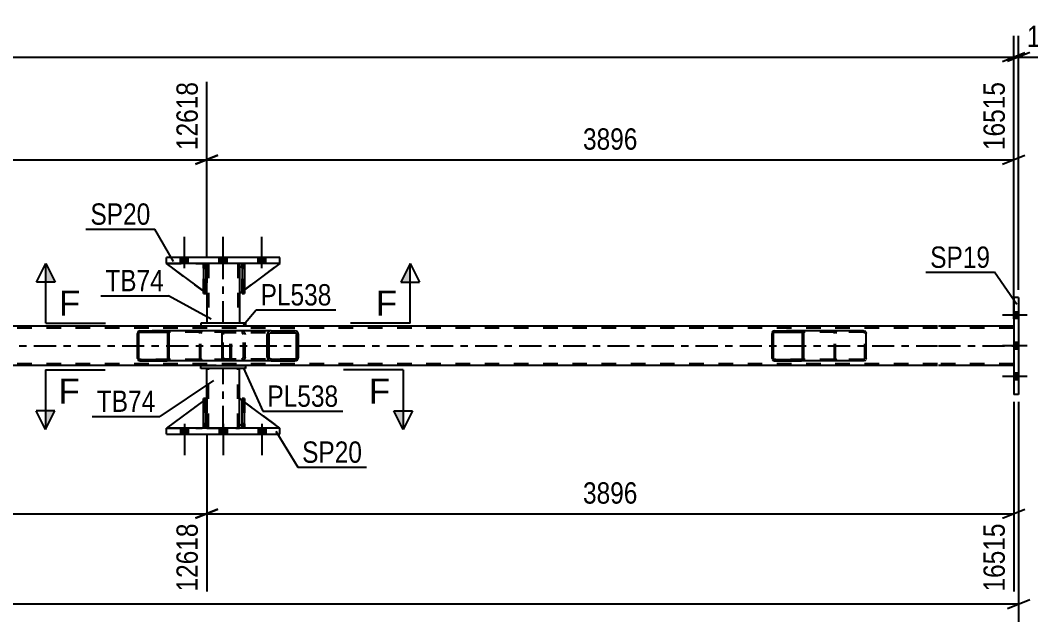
# Model space of a CAD drawing. Header units: millimetres. Extents: x -85 to 756, y -411 to 183.
# Drawn here: x 500.8 to 636.3, y -253.6 to -172.9 of the extents above; entities that cross this region are included whole.
import ezdxf

# ---------------------------------------------------------------- set-up
doc = ezdxf.new("R2010")
doc.units = ezdxf.units.MM
doc.linetypes.add('DXK_LINE_DOT2', pattern=[3.9198, 1.9599, -1.9599])
doc.linetypes.add('DXK_LINE_DOT3', pattern=[5.9187, 2.979, -0.9799, 0.9799, -0.9799])
doc.styles.add('Arial', font='ARIAL.TTF', dxfattribs={"height": 0.2})
doc.styles.add('Arial Narrow', font='ARIALN.TTF', dxfattribs={"height": 0.2})

# ---------------------------------------------------------------- blocks, each defined once
blk = doc.blocks.new('Part-814185790-5481 - 5445')
at = {"linetype": 'Continuous'}
h = blk.add_hatch(dxfattribs=at)
h.set_pattern_fill('', scale=0.7, style=0, pattern_type=0)
h.set_pattern_definition([(45, (520.7236, -214.747), (-1.57154, 1.57154), [])])
h.paths.add_polyline_path([(520.75, -214.87), (520.72, -214.75), (520.65, -214.64), (520.54, -214.57), (520.41, -214.55), (516.83, -214.55), (516.7, -214.57), (516.59, -214.64), (516.52, -214.75), (516.49, -214.87), (516.49, -218.23), (516.52, -218.35), (516.59, -218.46), (516.7, -218.53), (516.83, -218.55), (520.41, -218.55), (520.54, -218.53), (520.65, -218.46), (520.72, -218.35), (520.75, -218.23)])
h.paths.add_polyline_path([(520.57, -218.29), (520.53, -218.34), (520.47, -218.38), (520.41, -218.39), (516.83, -218.39), (516.77, -218.38), (516.71, -218.34), (516.68, -218.29), (516.66, -218.23), (516.66, -214.87), (516.68, -214.81), (516.71, -214.76), (516.77, -214.72), (516.83, -214.71), (520.41, -214.71), (520.47, -214.72), (520.53, -214.76), (520.57, -214.81), (520.58, -214.87), (520.58, -218.23)])
at = {"color": 2, "linetype": 'Continuous'}
for p, q in [((516.52, -214.75), (516.49, -214.87)), ((516.49, -218.23), (516.49, -214.87)), ((516.66, -214.87), (516.68, -214.81)), ((516.66, -218.23), (516.66, -214.87)), ((516.68, -214.81), (516.71, -214.76)), ((516.83, -214.55), (516.7, -214.57)), ((516.71, -214.76), (516.77, -214.72)), ((516.77, -214.72), (516.83, -214.71)), ((516.83, -214.55), (520.41, -214.55)), ((516.83, -214.71), (520.41, -214.71)), ((528.11, -214.55), (520.41, -214.55)), ((520.54, -214.57), (520.41, -214.55)), ((520.41, -214.71), (520.47, -214.72)), ((520.47, -214.72), (520.53, -214.76)), ((520.53, -214.76), (520.57, -214.81)), ((520.57, -214.81), (520.58, -214.87)), ((520.58, -218.23), (520.58, -214.87)), ((520.75, -214.87), (520.72, -214.75)), ((520.75, -218.23), (520.75, -214.87)), ((516.49, -218.23), (516.52, -218.35)), ((516.68, -218.29), (516.66, -218.23)), ((520.58, -218.23), (520.57, -218.29)), ((520.72, -218.35), (520.75, -218.23)), ((516.71, -218.34), (516.68, -218.29)), ((516.7, -218.53), (516.83, -218.55)), ((516.77, -218.38), (516.71, -218.34)), ((516.83, -218.39), (516.77, -218.38)), ((516.83, -218.39), (520.41, -218.39)), ((516.83, -218.55), (520.41, -218.55)), ((520.47, -218.38), (520.41, -218.39)), ((520.41, -218.55), (520.54, -218.53)), ((528.11, -218.55), (520.41, -218.55)), ((520.53, -218.34), (520.47, -218.38)), ((520.57, -218.29), (520.53, -218.34))]:
    blk.add_line(p, q, dxfattribs=at)
at = {"color": 7, "linetype": 'DXK_LINE_DOT2'}
for p, q in [((520.41, -214.55), (516.83, -214.55)), ((528.76, -214.71), (516.83, -214.71)), ((524.84, -214.87), (524.87, -214.75)), ((524.84, -218.23), (524.84, -214.87)), ((525.03, -214.81), (525.01, -214.87)), ((525.01, -218.23), (525.01, -214.87)), ((525.06, -214.76), (525.03, -214.81)), ((525.05, -214.57), (525.18, -214.55)), ((525.06, -214.76), (525.08, -214.75)), ((525.08, -214.75), (525.12, -214.72)), ((525.12, -214.72), (525.18, -214.71)), ((528.76, -214.55), (528.11, -214.55)), ((528.76, -214.55), (528.89, -214.57)), ((528.82, -214.72), (528.76, -214.71)), ((528.88, -214.76), (528.82, -214.72)), ((528.92, -214.81), (528.88, -214.76)), ((528.93, -214.87), (528.92, -214.81)), ((528.93, -218.23), (528.93, -214.87)), ((529.07, -214.75), (529.09, -214.85)), ((529.09, -214.85), (529.1, -214.87)), ((529.1, -218.23), (529.1, -214.87)), ((524.87, -218.35), (524.84, -218.23)), ((525.01, -218.23), (525.03, -218.29)), ((528.92, -218.29), (528.93, -218.23)), ((529.09, -218.25), (529.07, -218.35)), ((529.1, -218.23), (529.09, -218.25)), ((528.76, -218.39), (516.83, -218.39)), ((520.41, -218.55), (516.83, -218.55)), ((525.03, -218.29), (525.06, -218.34)), ((525.18, -218.55), (525.05, -218.53)), ((525.06, -218.34), (525.08, -218.35)), ((525.08, -218.35), (525.12, -218.38)), ((525.12, -218.38), (525.18, -218.39)), ((528.76, -218.55), (528.11, -218.55)), ((528.76, -218.39), (528.82, -218.38)), ((528.89, -218.53), (528.76, -218.55)), ((528.82, -218.38), (528.88, -218.34)), ((528.88, -218.34), (528.92, -218.29))]:
    blk.add_line(p, q, dxfattribs=at)
at = {"color": 2, "linetype": 'Continuous'}
for centre, start, end in [((516.82, -214.88), 110.7583, 155.68), ((520.42, -214.88), 24.32, 69.2417), ((516.82, -218.22), 204.32, 249.2417), ((520.42, -218.22), 290.7583, 335.68)]:
    blk.add_arc(centre, 0.331, start, end, dxfattribs=at)
at = {"color": 7, "linetype": 'DXK_LINE_DOT2'}
for centre, start, end in [((525.17, -214.88), 110.7583, 155.68), ((528.77, -214.88), 24.32, 69.2417), ((525.17, -218.22), 204.32, 249.2417), ((528.77, -218.22), 290.7583, 335.68)]:
    blk.add_arc(centre, 0.331, start, end, dxfattribs=at)
blk = doc.blocks.new('Part-814185790-5485 - 5445')
at = {"linetype": 'Continuous'}
h = blk.add_hatch(dxfattribs=at)
h.set_pattern_fill('', scale=0.7, style=0, pattern_type=0)
h.set_pattern_definition([(45, (605.8578, -214.747), (-1.57154, 1.57154), [])])
h.paths.add_polyline_path([(605.88, -214.87), (605.86, -214.75), (605.78, -214.64), (605.67, -214.57), (605.54, -214.55), (601.97, -214.55), (601.84, -214.57), (601.73, -214.64), (601.65, -214.75), (601.63, -214.87), (601.63, -218.23), (601.65, -218.35), (601.73, -218.46), (601.84, -218.53), (601.97, -218.55), (605.54, -218.55), (605.67, -218.53), (605.78, -218.46), (605.86, -218.35), (605.88, -218.23)])
h.paths.add_polyline_path([(605.7, -218.29), (605.66, -218.34), (605.61, -218.38), (605.54, -218.39), (601.97, -218.39), (601.9, -218.38), (601.85, -218.34), (601.81, -218.29), (601.8, -218.23), (601.8, -214.87), (601.81, -214.81), (601.85, -214.76), (601.9, -214.72), (601.97, -214.71), (605.54, -214.71), (605.61, -214.72), (605.66, -214.76), (605.7, -214.81), (605.71, -214.87), (605.71, -218.23)])
at = {"color": 2, "linetype": 'Continuous'}
for p, q in [((601.65, -214.75), (601.63, -214.87)), ((601.63, -218.23), (601.63, -214.87)), ((601.8, -214.87), (601.81, -214.81)), ((601.8, -218.23), (601.8, -214.87)), ((601.81, -214.81), (601.85, -214.76)), ((601.97, -214.55), (601.84, -214.57)), ((601.85, -214.76), (601.9, -214.72)), ((601.9, -214.72), (601.97, -214.71)), ((601.97, -214.55), (605.54, -214.55)), ((601.97, -214.71), (605.54, -214.71)), ((613.89, -214.55), (605.54, -214.55)), ((605.67, -214.57), (605.54, -214.55)), ((605.54, -214.71), (605.61, -214.72)), ((605.61, -214.72), (605.66, -214.76)), ((605.66, -214.76), (605.7, -214.81)), ((605.7, -214.81), (605.71, -214.87)), ((605.71, -218.23), (605.71, -214.87)), ((605.88, -214.87), (605.86, -214.75)), ((605.88, -218.23), (605.88, -214.87)), ((613.89, -214.55), (614.02, -214.57)), ((614.21, -214.75), (614.23, -214.87)), ((614.23, -218.23), (614.23, -214.87)), ((601.63, -218.23), (601.65, -218.35)), ((601.81, -218.29), (601.8, -218.23)), ((605.71, -218.23), (605.7, -218.29)), ((605.86, -218.35), (605.88, -218.23)), ((614.23, -218.23), (614.21, -218.35)), ((601.85, -218.34), (601.81, -218.29)), ((601.84, -218.53), (601.97, -218.55)), ((601.9, -218.38), (601.85, -218.34)), ((601.97, -218.39), (601.9, -218.38)), ((601.97, -218.39), (605.54, -218.39)), ((601.97, -218.55), (605.54, -218.55)), ((605.61, -218.38), (605.54, -218.39)), ((605.54, -218.55), (605.67, -218.53)), ((613.89, -218.55), (605.54, -218.55)), ((605.66, -218.34), (605.61, -218.38)), ((605.7, -218.29), (605.66, -218.34)), ((614.02, -218.53), (613.89, -218.55))]:
    blk.add_line(p, q, dxfattribs=at)
at = {"color": 7, "linetype": 'DXK_LINE_DOT2'}
for p, q in [((605.54, -214.55), (601.97, -214.55)), ((613.89, -214.71), (601.97, -214.71)), ((609.98, -214.87), (610, -214.75)), ((609.98, -218.23), (609.98, -214.87)), ((610.16, -214.81), (610.15, -214.87)), ((610.15, -218.23), (610.15, -214.87)), ((610.2, -214.76), (610.16, -214.81)), ((610.19, -214.57), (610.32, -214.55)), ((610.2, -214.76), (610.21, -214.75)), ((610.21, -214.75), (610.25, -214.72)), ((610.25, -214.72), (610.32, -214.71)), ((613.96, -214.72), (613.89, -214.71)), ((614.01, -214.76), (613.96, -214.72)), ((614.05, -214.81), (614.01, -214.76)), ((614.06, -214.87), (614.05, -214.81)), ((614.06, -218.23), (614.06, -214.87)), ((610, -218.35), (609.98, -218.23)), ((610.15, -218.23), (610.16, -218.29)), ((614.05, -218.29), (614.06, -218.23)), ((613.89, -218.39), (601.97, -218.39)), ((605.54, -218.55), (601.97, -218.55)), ((610.16, -218.29), (610.2, -218.34)), ((610.32, -218.55), (610.19, -218.53)), ((610.2, -218.34), (610.21, -218.35)), ((610.21, -218.35), (610.25, -218.38)), ((610.25, -218.38), (610.32, -218.39)), ((613.89, -218.39), (613.96, -218.38)), ((613.96, -218.38), (614.01, -218.34)), ((614.01, -218.34), (614.05, -218.29))]:
    blk.add_line(p, q, dxfattribs=at)
at = {"color": 2, "linetype": 'Continuous'}
for centre, start, end in [((601.95, -214.88), 110.7583, 155.68), ((605.56, -214.88), 24.32, 69.2417), ((613.91, -214.88), 24.32, 69.2417), ((601.95, -218.22), 204.32, 249.2417), ((605.56, -218.22), 290.7583, 335.68), ((613.91, -218.22), 290.7583, 335.68)]:
    blk.add_arc(centre, 0.331, start, end, dxfattribs=at)
at = {"color": 7, "linetype": 'DXK_LINE_DOT2'}
for centre, start, end in [((610.3, -214.88), 110.7583, 155.68), ((610.3, -218.22), 204.32, 249.2417)]:
    blk.add_arc(centre, 0.331, start, end, dxfattribs=at)
blk = doc.blocks.new('Part-814185790-5675 - 5445')
at = {"color": 7, "linetype": 'DXK_LINE_DOT2'}
for p, q in [((530.86, -223.59), (530.54, -223.59)), ((530.54, -226.99), (530.54, -223.59)), ((530.54, -227.59), (530.54, -223.59)), ((530.86, -223.59), (530.86, -226.99)), ((530.86, -227.59), (530.86, -223.59)), ((530.86, -226.99), (530.54, -226.99)), ((530.54, -227.59), (530.54, -226.99)), ((530.86, -227.59), (530.54, -227.59)), ((530.86, -226.99), (530.86, -227.59)), ((530.86, -227.59), (530.86, -227.59))]:
    blk.add_line(p, q, dxfattribs=at)
blk = doc.blocks.new('Part-814185790-5661 - 5445')
at = {"color": 7, "linetype": 'DXK_LINE_DOT2'}
for p, q in [((530.78, -205.51), (530.18, -206.11)), ((530.18, -209.51), (535.58, -205.51)), ((535.58, -205.51), (530.78, -205.51)), ((530.18, -206.11), (530.18, -209.51))]:
    blk.add_line(p, q, dxfattribs=at)
blk = doc.blocks.new('Part-814185790-5655 - 5445')
at = {"color": 7, "linetype": 'DXK_LINE_DOT2'}
for p, q in [((525.78, -209.51), (520.38, -205.51)), ((520.38, -205.51), (525.18, -205.51)), ((525.18, -205.51), (525.78, -206.11)), ((525.78, -206.11), (525.18, -205.51)), ((525.78, -206.11), (525.78, -209.51)), ((525.78, -206.11), (525.78, -206.11)), ((525.78, -206.11), (525.78, -209.51))]:
    blk.add_line(p, q, dxfattribs=at)
blk = doc.blocks.new('Part-814185790-5651 - 5445')
at = {"color": 2, "linetype": 'Continuous'}
for p, q in [((530.86, -205.51), (530.54, -205.51)), ((530.54, -205.51), (530.54, -209.51)), ((530.86, -205.51), (530.86, -205.51)), ((530.86, -205.51), (530.86, -209.51)), ((530.86, -209.51), (530.54, -209.51))]:
    blk.add_line(p, q, dxfattribs=at)
at = {"color": 7, "linetype": 'DXK_LINE_DOT2'}
for p, q in [((530.54, -206.11), (530.54, -205.51)), ((530.86, -206.11), (530.86, -205.51)), ((530.86, -205.51), (530.86, -205.51)), ((530.86, -206.11), (530.54, -206.11)), ((530.54, -206.11), (530.54, -209.51)), ((530.86, -209.51), (530.86, -206.11))]:
    blk.add_line(p, q, dxfattribs=at)
blk = doc.blocks.new('Part-814185790-5538 - 5445')
at = {"color": 2, "linetype": 'Continuous'}
for p, q in [((525.78, -205.51), (525.78, -206.11)), ((530.18, -205.51), (530.18, -206.11)), ((525.78, -209.51), (525.78, -213.51)), ((530.18, -209.51), (530.18, -213.51))]:
    blk.add_line(p, q, dxfattribs=at)
at = {"color": 7, "linetype": 'DXK_LINE_DOT2'}
for p, q in [((530.18, -205.51), (525.78, -205.51)), ((526.02, -205.51), (526.02, -213.51)), ((529.94, -205.51), (529.94, -213.51)), ((525.78, -206.11), (525.78, -209.51)), ((530.18, -206.11), (530.18, -209.51)), ((530.18, -213.51), (525.78, -213.51))]:
    blk.add_line(p, q, dxfattribs=at)
at = {"color": 7, "linetype": 'DXK_LINE_DOT3'}
blk.add_line((527.98, -213.51), (527.98, -205.51), dxfattribs=at)
blk = doc.blocks.new('Part-814185790-5604 - 5445')
at = {"color": 2, "linetype": 'Continuous'}
for p, q in [((530.98, -213.51), (524.98, -213.51)), ((524.98, -213.51), (524.98, -213.91)), ((530.98, -213.91), (524.98, -213.91)), ((530.98, -213.51), (530.98, -213.91))]:
    blk.add_line(p, q, dxfattribs=at)
blk = doc.blocks.new('Part-814185790-5685 - 5445')
at = {"color": 2, "linetype": 'Continuous'}
for p, q in [((634.69, -210.05), (634.05, -210.05)), ((634.05, -210.05), (634.05, -223.05)), ((634.69, -210.05), (634.69, -223.05)), ((634.69, -223.05), (634.05, -223.05))]:
    blk.add_line(p, q, dxfattribs=at)
blk = doc.blocks.new('Part-814185790-5556 - 5445')
at = {"linetype": 'Continuous'}
h = blk.add_hatch(dxfattribs=at)
h.set_pattern_fill('', scale=0.7, style=0, pattern_type=0)
h.set_pattern_definition([(45, (538.0556, -214.8458), (-1.57154, 1.57154), [])])
h.paths.add_polyline_path([(538.09, -215.03), (538.06, -214.85), (537.95, -214.69), (537.78, -214.59), (537.59, -214.55), (534.41, -214.55), (534.21, -214.59), (534.05, -214.69), (533.94, -214.85), (533.9, -215.03), (533.9, -218.07), (533.94, -218.25), (534.05, -218.41), (534.21, -218.51), (534.41, -218.55), (537.59, -218.55), (537.78, -218.51), (537.95, -218.41), (538.06, -218.25), (538.09, -218.07)])
h.paths.add_polyline_path([(537.82, -218.16), (537.77, -218.24), (537.69, -218.29), (537.59, -218.31), (534.41, -218.31), (534.31, -218.29), (534.23, -218.24), (534.17, -218.16), (534.16, -218.07), (534.16, -215.03), (534.17, -214.94), (534.23, -214.86), (534.31, -214.81), (534.41, -214.79), (537.59, -214.79), (537.69, -214.81), (537.77, -214.86), (537.82, -214.94), (537.84, -215.03), (537.84, -218.07)])
at = {"color": 2, "linetype": 'Continuous'}
for p, q in [((527.84, -215.03), (527.86, -214.85)), ((527.84, -218.07), (527.84, -215.03)), ((527.86, -214.85), (527.92, -214.69)), ((527.92, -214.69), (528, -214.59)), ((528, -214.59), (528.11, -214.55)), ((534.41, -214.55), (528.11, -214.55)), ((533.94, -214.85), (533.9, -215.03)), ((533.9, -218.07), (533.9, -215.03)), ((534.16, -215.03), (534.17, -214.94)), ((534.16, -218.07), (534.16, -215.03)), ((534.17, -214.94), (534.23, -214.86)), ((534.41, -214.55), (534.21, -214.59)), ((534.23, -214.86), (534.31, -214.81)), ((534.31, -214.81), (534.41, -214.79)), ((534.41, -214.55), (537.59, -214.55)), ((534.41, -214.79), (537.59, -214.79)), ((537.78, -214.59), (537.59, -214.55)), ((537.59, -214.79), (537.69, -214.81)), ((537.69, -214.81), (537.77, -214.86)), ((537.77, -214.86), (537.82, -214.94)), ((537.82, -214.94), (537.84, -215.03)), ((537.84, -218.07), (537.84, -215.03)), ((538.09, -215.03), (538.06, -214.85)), ((538.09, -218.07), (538.09, -215.03)), ((527.86, -218.25), (527.84, -218.07)), ((527.92, -218.41), (527.86, -218.25)), ((533.9, -218.07), (533.94, -218.25)), ((534.17, -218.16), (534.16, -218.07)), ((534.23, -218.24), (534.17, -218.16)), ((534.31, -218.29), (534.23, -218.24)), ((537.77, -218.24), (537.69, -218.29)), ((537.82, -218.16), (537.77, -218.24)), ((537.84, -218.07), (537.82, -218.16)), ((538.06, -218.25), (538.09, -218.07)), ((528, -218.51), (527.92, -218.41)), ((528.11, -218.55), (528, -218.51)), ((534.41, -218.55), (528.11, -218.55)), ((534.21, -218.51), (534.41, -218.55)), ((534.41, -218.31), (534.31, -218.29)), ((534.41, -218.31), (537.59, -218.31)), ((534.41, -218.55), (537.59, -218.55)), ((537.69, -218.29), (537.59, -218.31)), ((537.59, -218.55), (537.78, -218.51))]:
    blk.add_line(p, q, dxfattribs=at)
at = {"color": 7, "linetype": 'DXK_LINE_DOT2'}
for p, q in [((527.98, -214.94), (527.97, -215.03)), ((527.97, -218.07), (527.97, -215.03)), ((528.01, -214.86), (527.98, -214.94)), ((528.05, -214.81), (528.01, -214.86)), ((528.11, -214.79), (528.05, -214.81)), ((537.59, -214.79), (528.11, -214.79)), ((529.1, -214.79), (529.1, -214.55)), ((530.44, -214.55), (530.63, -214.59)), ((530.54, -214.81), (530.44, -214.79)), ((530.62, -214.86), (530.54, -214.81)), ((530.67, -214.94), (530.62, -214.86)), ((530.69, -215.03), (530.67, -214.94)), ((530.69, -218.07), (530.69, -215.03)), ((530.91, -214.85), (530.94, -215.03)), ((530.94, -218.07), (530.94, -215.03)), ((537.59, -214.55), (534.41, -214.55)), ((527.97, -218.07), (527.98, -218.16)), ((527.98, -218.16), (528.01, -218.24)), ((528.01, -218.24), (528.05, -218.29)), ((530.54, -218.29), (530.62, -218.24)), ((530.62, -218.24), (530.67, -218.16)), ((530.67, -218.16), (530.69, -218.07)), ((530.94, -218.07), (530.91, -218.25)), ((528.05, -218.29), (528.11, -218.31)), ((537.59, -218.31), (528.11, -218.31)), ((529.1, -218.55), (529.1, -218.31)), ((530.44, -218.31), (530.54, -218.29)), ((530.63, -218.51), (530.44, -218.55)), ((537.59, -218.55), (534.41, -218.55))]:
    blk.add_line(p, q, dxfattribs=at)
for centre, start, end in [((530.46, -215.04), 23.8494, 68.8059), ((530.46, -218.05), 291.1941, 336.1506)]:
    blk.add_arc(centre, 0.492, start, end, dxfattribs=at)
at = {"color": 2, "linetype": 'Continuous'}
for centre, start, end in [((534.39, -215.04), 111.1941, 156.1506), ((537.61, -215.04), 23.8494, 68.8059), ((534.39, -218.05), 203.8494, 248.8059), ((537.61, -218.05), 291.1941, 336.1506)]:
    blk.add_arc(centre, 0.492, start, end, dxfattribs=at)
blk = doc.blocks.new('Part-814185790-5596 - 5445')
at = {"color": 7, "linetype": 'DXK_LINE_DOT2'}
for p, q in [((525.66, -223.68), (525.34, -223.92)), ((525.78, -226.99), (525.78, -223.59)), ((520.38, -227.59), (525.18, -227.59)), ((525.78, -226.99), (525.18, -227.59)), ((525.66, -227.12), (525.34, -227.44))]:
    blk.add_line(p, q, dxfattribs=at)
at = {"color": 2, "linetype": 'Continuous'}
for p, q in [((525.78, -223.59), (525.66, -223.68)), ((525.78, -226.99), (525.78, -223.59)), ((525.34, -223.92), (520.38, -227.59)), ((525.34, -227.44), (525.18, -227.59)), ((525.78, -226.99), (525.66, -227.12)), ((525.78, -226.99), (525.78, -226.99))]:
    blk.add_line(p, q, dxfattribs=at)
blk = doc.blocks.new('Part-814185790-5599 - 5445')
at = {"color": 7, "linetype": 'DXK_LINE_DOT2'}
for p, q in [((530.18, -226.99), (530.18, -223.59)), ((530.18, -223.59), (535.58, -227.59)), ((530.78, -227.59), (530.18, -226.99)), ((535.58, -227.59), (530.78, -227.59))]:
    blk.add_line(p, q, dxfattribs=at)
blk = doc.blocks.new('Part-814185790-5609 - 5445')
at = {"color": 2, "linetype": 'Continuous'}
for p, q in [((524.98, -219.19), (530.98, -219.19)), ((524.98, -219.59), (524.98, -219.19)), ((530.98, -219.59), (524.98, -219.59)), ((530.98, -219.19), (530.98, -219.59))]:
    blk.add_line(p, q, dxfattribs=at)
blk = doc.blocks.new('Bolt-814185790-5731 - 5445')
at = {"linetype": 'Continuous'}
for points in [[(522.26, -205.51), (523.3, -205.51), (523.3, -204.71), (522.26, -204.71)], [(522.26, -205.51), (523.3, -205.51), (523.3, -204.71), (522.26, -204.71)], [(522.26, -205.51), (523.3, -205.51), (523.3, -204.71), (522.26, -204.71)], [(527.46, -205.51), (528.5, -205.51), (528.5, -204.71), (527.46, -204.71)], [(527.46, -205.51), (528.5, -205.51), (528.5, -204.71), (527.46, -204.71)], [(532.66, -205.51), (533.7, -205.51), (533.7, -204.71), (532.66, -204.71)], [(532.66, -205.51), (533.7, -205.51), (533.7, -204.71), (532.66, -204.71)], [(532.66, -205.51), (533.7, -205.51), (533.7, -204.71), (532.66, -204.71)]]:
    blk.add_hatch(color=1, dxfattribs=at).paths.add_polyline_path(points)
at = {"color": 1, "linetype": 'Continuous'}
for p, q in [((522.78, -206.11), (522.78, -201.91)), ((522.78, -206.11), (522.78, -201.91)), ((522.78, -206.11), (522.78, -201.91)), ((527.98, -206.11), (527.98, -201.91)), ((527.98, -206.11), (527.98, -201.91)), ((533.18, -206.11), (533.18, -201.91)), ((533.18, -206.11), (533.18, -201.91)), ((533.18, -206.11), (533.18, -201.91)), ((522.26, -205.51), (522.26, -204.71)), ((522.26, -205.51), (522.26, -204.71)), ((522.26, -205.51), (522.26, -204.71)), ((523.3, -205.51), (523.3, -204.71)), ((523.3, -205.51), (523.3, -204.71)), ((523.3, -205.51), (523.3, -204.71)), ((527.46, -205.51), (527.46, -204.71)), ((527.46, -205.51), (527.46, -204.71)), ((528.5, -205.51), (528.5, -204.71)), ((528.5, -205.51), (528.5, -204.71)), ((532.66, -205.51), (532.66, -204.71)), ((532.66, -205.51), (532.66, -204.71)), ((532.66, -205.51), (532.66, -204.71)), ((533.7, -205.51), (533.7, -204.71)), ((533.7, -205.51), (533.7, -204.71)), ((533.7, -205.51), (533.7, -204.71))]:
    blk.add_line(p, q, dxfattribs=at)
blk = doc.blocks.new('Part-814185790-5614 - 5445')
at = {"color": 2, "linetype": 'Continuous'}
for p, q in [((525.78, -223.59), (525.78, -219.59)), ((530.18, -223.59), (530.18, -219.59)), ((525.78, -227.59), (525.78, -226.99)), ((530.18, -227.59), (530.18, -226.99))]:
    blk.add_line(p, q, dxfattribs=at)
at = {"color": 7, "linetype": 'DXK_LINE_DOT2'}
for p, q in [((530.18, -219.59), (525.78, -219.59)), ((526.02, -227.59), (526.02, -219.59)), ((529.94, -227.59), (529.94, -219.59)), ((525.78, -226.99), (525.78, -223.59)), ((530.18, -226.99), (530.18, -223.59)), ((525.78, -227.59), (530.18, -227.59))]:
    blk.add_line(p, q, dxfattribs=at)
at = {"color": 7, "linetype": 'DXK_LINE_DOT3'}
blk.add_line((527.98, -227.59), (527.98, -219.59), dxfattribs=at)
blk = doc.blocks.new('Part-814185790-5615 - 5445')
at = {"color": 7, "linetype": 'DXK_LINE_DOT2'}
for p, q in [((530.54, -206.11), (530.54, -205.51)), ((530.54, -205.51), (530.54, -205.51)), ((530.54, -205.51), (530.54, -209.51)), ((530.86, -205.51), (530.54, -205.51)), ((530.86, -206.11), (530.86, -205.51)), ((530.86, -209.51), (530.86, -205.51)), ((530.54, -209.51), (530.54, -206.11)), ((530.54, -206.11), (530.86, -206.11)), ((530.86, -206.11), (530.86, -209.51)), ((530.54, -209.51), (530.86, -209.51))]:
    blk.add_line(p, q, dxfattribs=at)
blk = doc.blocks.new('Part-814185790-5621 - 5445')
at = {"color": 7, "linetype": 'DXK_LINE_DOT2'}
for p, q in [((623.83, -214.15), (46.85, -214.15)), ((530.98, -213.91), (524.98, -213.91)), ((634.05, -214.15), (623.93, -214.15)), ((634.05, -213.91), (634.05, -219.19)), ((623.83, -218.95), (46.85, -218.95)), ((530.98, -219.19), (524.98, -219.19)), ((634.05, -218.95), (623.93, -218.95))]:
    blk.add_line(p, q, dxfattribs=at)
at = {"color": 2, "linetype": 'Continuous'}
for p, q in [((524.98, -213.91), (360.71, -213.91)), ((623.83, -213.91), (530.98, -213.91)), ((634.05, -213.91), (623.93, -213.91)), ((524.98, -219.19), (360.71, -219.19)), ((623.83, -219.19), (530.98, -219.19)), ((634.05, -219.19), (623.93, -219.19))]:
    blk.add_line(p, q, dxfattribs=at)
at = {"color": 7, "linetype": 'DXK_LINE_DOT3'}
for p, q in [((46.85, -216.55), (623.83, -216.55)), ((623.93, -216.55), (634.05, -216.55))]:
    blk.add_line(p, q, dxfattribs=at)
blk = doc.blocks.new('Part-814185790-5622 - 5445')
at = {"color": 7, "linetype": 'DXK_LINE_DOT2'}
for p, q in [((525.66, -223.59), (525.34, -223.59)), ((525.34, -226.99), (525.34, -223.59)), ((525.34, -227.59), (525.34, -223.59)), ((525.66, -223.59), (525.66, -226.99)), ((525.66, -227.59), (525.66, -223.59)), ((525.66, -226.99), (525.34, -226.99)), ((525.34, -227.59), (525.34, -226.99)), ((525.66, -227.59), (525.34, -227.59)), ((525.66, -226.99), (525.66, -227.59)), ((525.66, -227.59), (525.66, -227.59))]:
    blk.add_line(p, q, dxfattribs=at)
blk = doc.blocks.new('Part-814185790-5623 - 5445')
at = {"color": 2, "linetype": 'Continuous'}
for p, q in [((530.54, -227.59), (530.54, -223.59)), ((530.54, -223.59), (530.86, -223.59)), ((530.86, -227.59), (530.86, -223.59)), ((530.54, -227.59), (530.54, -227.59)), ((530.86, -227.59), (530.54, -227.59))]:
    blk.add_line(p, q, dxfattribs=at)
at = {"color": 7, "linetype": 'DXK_LINE_DOT2'}
for p, q in [((530.54, -223.59), (530.54, -226.99)), ((530.86, -226.99), (530.86, -223.59)), ((530.54, -226.99), (530.54, -227.59)), ((530.54, -226.99), (530.86, -226.99)), ((530.86, -227.59), (530.86, -226.99)), ((530.86, -227.59), (530.86, -227.59))]:
    blk.add_line(p, q, dxfattribs=at)
blk = doc.blocks.new('Part-814185790-5705 - 5445')
at = {"color": 2, "linetype": 'Continuous'}
for p, q in [((520.38, -228.39), (520.38, -227.59)), ((535.58, -227.59), (520.38, -227.59)), ((535.58, -228.39), (535.58, -227.59)), ((520.38, -228.39), (535.58, -228.39))]:
    blk.add_line(p, q, dxfattribs=at)
at = {"color": 7, "linetype": 'DXK_LINE_DOT2'}
for p, q in [((520.38, -228.39), (520.38, -227.59)), ((535.58, -228.39), (535.58, -227.59))]:
    blk.add_line(p, q, dxfattribs=at)
blk = doc.blocks.new('Part-814185790-5624 - 5445')
at = {"color": 2, "linetype": 'Continuous'}
for p, q in [((525.34, -227.59), (525.34, -223.59)), ((525.34, -223.59), (525.66, -223.59)), ((525.66, -227.59), (525.66, -223.59)), ((525.34, -227.59), (525.34, -227.59)), ((525.66, -227.59), (525.34, -227.59))]:
    blk.add_line(p, q, dxfattribs=at)
at = {"color": 7, "linetype": 'DXK_LINE_DOT2'}
for p, q in [((525.34, -223.59), (525.34, -226.99)), ((525.66, -226.99), (525.66, -223.59)), ((525.34, -226.99), (525.34, -227.59)), ((525.34, -226.99), (525.66, -226.99)), ((525.66, -227.59), (525.66, -226.99)), ((525.66, -227.59), (525.66, -227.59))]:
    blk.add_line(p, q, dxfattribs=at)
blk = doc.blocks.new('Part-814185790-5627 - 5445')
at = {"color": 7, "linetype": 'DXK_LINE_DOT2'}
for p, q in [((525.78, -223.59), (520.38, -227.59)), ((525.78, -226.99), (525.78, -223.59)), ((525.78, -223.59), (525.78, -226.99)), ((520.38, -227.59), (525.18, -227.59)), ((525.18, -227.59), (525.78, -226.99)), ((525.78, -226.99), (525.18, -227.59)), ((525.78, -226.99), (525.78, -226.99))]:
    blk.add_line(p, q, dxfattribs=at)
blk = doc.blocks.new('Part-814185790-5650 - 5445')
at = {"color": 7, "linetype": 'DXK_LINE_DOT2'}
for p, q in [((525.34, -206.11), (525.34, -205.51)), ((525.34, -205.51), (525.34, -205.51)), ((525.34, -205.51), (525.34, -209.51)), ((525.66, -205.51), (525.34, -205.51)), ((525.66, -206.11), (525.66, -205.51)), ((525.66, -209.51), (525.66, -205.51)), ((525.34, -209.51), (525.34, -206.11)), ((525.34, -206.11), (525.66, -206.11)), ((525.66, -206.11), (525.66, -209.51)), ((525.34, -209.51), (525.66, -209.51))]:
    blk.add_line(p, q, dxfattribs=at)
blk = doc.blocks.new('Part-814185790-5652 - 5445')
at = {"color": 2, "linetype": 'Continuous'}
for p, q in [((525.66, -205.51), (525.34, -205.51)), ((525.34, -205.51), (525.34, -209.51)), ((525.66, -205.51), (525.66, -205.51)), ((525.66, -205.51), (525.66, -209.51)), ((525.66, -209.51), (525.34, -209.51))]:
    blk.add_line(p, q, dxfattribs=at)
at = {"color": 7, "linetype": 'DXK_LINE_DOT2'}
for p, q in [((525.34, -206.11), (525.34, -205.51)), ((525.66, -206.11), (525.66, -205.51)), ((525.66, -205.51), (525.66, -205.51)), ((525.66, -206.11), (525.34, -206.11)), ((525.34, -206.11), (525.34, -209.51)), ((525.66, -209.51), (525.66, -206.11))]:
    blk.add_line(p, q, dxfattribs=at)
blk = doc.blocks.new('Part-814185790-5658 - 5445')
at = {"color": 2, "linetype": 'Continuous'}
for p, q in [((525.34, -209.18), (520.38, -205.51)), ((525.34, -205.66), (525.18, -205.51)), ((525.78, -206.11), (525.66, -205.98)), ((525.78, -206.11), (525.78, -206.11)), ((525.78, -209.51), (525.78, -206.11)), ((525.66, -209.42), (525.78, -209.51)), ((525.78, -209.51), (525.78, -209.51))]:
    blk.add_line(p, q, dxfattribs=at)
at = {"color": 7, "linetype": 'DXK_LINE_DOT2'}
for p, q in [((525.18, -205.51), (520.38, -205.51)), ((525.18, -205.51), (525.78, -206.11)), ((525.66, -205.98), (525.34, -205.66)), ((525.78, -206.11), (525.78, -209.51)), ((525.66, -209.42), (525.34, -209.18))]:
    blk.add_line(p, q, dxfattribs=at)
blk = doc.blocks.new('Part-814185790-5674 - 5445')
at = {"color": 2, "linetype": 'Continuous'}
for p, q in [((530.54, -205.76), (530.18, -206.11)), ((535.58, -205.51), (530.86, -209.01)), ((530.18, -206.11), (530.18, -209.51)), ((530.54, -209.25), (530.18, -209.51))]:
    blk.add_line(p, q, dxfattribs=at)
at = {"color": 7, "linetype": 'DXK_LINE_DOT2'}
for p, q in [((530.78, -205.51), (530.54, -205.76)), ((535.58, -205.51), (530.78, -205.51)), ((530.86, -209.01), (530.54, -209.25))]:
    blk.add_line(p, q, dxfattribs=at)
blk = doc.blocks.new('Part-814185790-5700 - 5445')
at = {"color": 2, "linetype": 'Continuous'}
for p, q in [((530.18, -226.99), (530.18, -223.59)), ((530.54, -223.85), (530.18, -223.59)), ((535.58, -227.59), (530.86, -224.09)), ((530.54, -227.34), (530.18, -226.99))]:
    blk.add_line(p, q, dxfattribs=at)
at = {"color": 7, "linetype": 'DXK_LINE_DOT2'}
for p, q in [((530.86, -224.09), (530.54, -223.85)), ((530.78, -227.59), (530.54, -227.34)), ((535.58, -227.59), (530.78, -227.59)), ((535.58, -227.59), (535.58, -227.59)), ((535.58, -227.59), (535.58, -227.59))]:
    blk.add_line(p, q, dxfattribs=at)
blk = doc.blocks.new('Part-814185790-5710 - 5445')
at = {"color": 2, "linetype": 'Continuous'}
for p, q in [((520.38, -205.51), (520.38, -204.71)), ((535.58, -204.71), (520.38, -204.71)), ((535.58, -205.51), (535.58, -204.71)), ((535.58, -205.51), (520.38, -205.51))]:
    blk.add_line(p, q, dxfattribs=at)
at = {"color": 7, "linetype": 'DXK_LINE_DOT2'}
for p, q in [((520.38, -205.51), (520.38, -204.71)), ((535.58, -205.51), (535.58, -204.71))]:
    blk.add_line(p, q, dxfattribs=at)
blk = doc.blocks.new('Bolt-814185790-5730 - 5445')
at = {"linetype": 'Continuous'}
for points in [[(523.3, -227.59), (522.26, -227.59), (522.26, -228.39), (523.3, -228.39)], [(523.3, -227.59), (522.26, -227.59), (522.26, -228.39), (523.3, -228.39)], [(523.3, -227.59), (522.26, -227.59), (522.26, -228.39), (523.3, -228.39)], [(528.5, -227.59), (527.46, -227.59), (527.46, -228.39), (528.5, -228.39)], [(528.5, -227.59), (527.46, -227.59), (527.46, -228.39), (528.5, -228.39)], [(533.7, -227.59), (532.66, -227.59), (532.66, -228.39), (533.7, -228.39)], [(533.7, -227.59), (532.66, -227.59), (532.66, -228.39), (533.7, -228.39)], [(533.7, -227.59), (532.66, -227.59), (532.66, -228.39), (533.7, -228.39)]]:
    blk.add_hatch(color=1, dxfattribs=at).paths.add_polyline_path(points)
at = {"color": 1, "linetype": 'Continuous'}
for p, q in [((522.26, -227.59), (522.26, -228.39)), ((522.26, -227.59), (522.26, -228.39)), ((522.26, -227.59), (522.26, -228.39)), ((522.78, -226.99), (522.78, -231.19)), ((522.78, -226.99), (522.78, -231.19)), ((522.78, -226.99), (522.78, -231.19)), ((523.3, -227.59), (523.3, -228.39)), ((523.3, -227.59), (523.3, -228.39)), ((523.3, -227.59), (523.3, -228.39)), ((527.46, -227.59), (527.46, -228.39)), ((527.46, -227.59), (527.46, -228.39)), ((527.98, -226.99), (527.98, -231.19)), ((527.98, -226.99), (527.98, -231.19)), ((528.5, -227.59), (528.5, -228.39)), ((528.5, -227.59), (528.5, -228.39)), ((532.66, -227.59), (532.66, -228.39)), ((532.66, -227.59), (532.66, -228.39)), ((532.66, -227.59), (532.66, -228.39)), ((533.18, -226.99), (533.18, -231.19)), ((533.18, -226.99), (533.18, -231.19)), ((533.18, -226.99), (533.18, -231.19)), ((533.7, -227.59), (533.7, -228.39)), ((533.7, -227.59), (533.7, -228.39)), ((533.7, -227.59), (533.7, -228.39))]:
    blk.add_line(p, q, dxfattribs=at)
blk = doc.blocks.new('Bolt-814185790-5748 - 5445')
at = {"linetype": 'Continuous'}
for points in [[(634.69, -212.89), (634.69, -212.01), (634.05, -212.01), (634.05, -212.89)], [(634.69, -212.89), (634.69, -212.01), (634.05, -212.01), (634.05, -212.89)], [(634.69, -212.89), (634.69, -212.01), (634.05, -212.01), (634.05, -212.89)], [(634.69, -216.99), (634.69, -216.11), (634.05, -216.11), (634.05, -216.99)], [(634.69, -216.99), (634.69, -216.11), (634.05, -216.11), (634.05, -216.99)], [(634.69, -221.09), (634.69, -220.21), (634.05, -220.21), (634.05, -221.09)], [(634.69, -221.09), (634.69, -220.21), (634.05, -220.21), (634.05, -221.09)], [(634.69, -221.09), (634.69, -220.21), (634.05, -220.21), (634.05, -221.09)]]:
    blk.add_hatch(color=1, dxfattribs=at).paths.add_polyline_path(points)
at = {"color": 1, "linetype": 'Continuous'}
for p, q in [((635.85, -212.45), (632.53, -212.45)), ((635.85, -212.45), (632.53, -212.45)), ((635.85, -212.45), (632.53, -212.45)), ((634.69, -212.01), (634.05, -212.01)), ((634.69, -212.01), (634.05, -212.01)), ((634.69, -212.01), (634.05, -212.01)), ((634.69, -212.89), (634.05, -212.89)), ((634.69, -212.89), (634.05, -212.89)), ((634.69, -212.89), (634.05, -212.89)), ((635.85, -216.55), (632.53, -216.55)), ((635.85, -216.55), (632.53, -216.55)), ((634.69, -216.11), (634.05, -216.11)), ((634.69, -216.11), (634.05, -216.11)), ((634.69, -216.99), (634.05, -216.99)), ((634.69, -216.99), (634.05, -216.99)), ((635.85, -220.65), (632.53, -220.65)), ((635.85, -220.65), (632.53, -220.65)), ((635.85, -220.65), (632.53, -220.65)), ((634.69, -220.21), (634.05, -220.21)), ((634.69, -220.21), (634.05, -220.21)), ((634.69, -220.21), (634.05, -220.21)), ((634.69, -221.09), (634.05, -221.09)), ((634.69, -221.09), (634.05, -221.09)), ((634.69, -221.09), (634.05, -221.09))]:
    blk.add_line(p, q, dxfattribs=at)
blk = doc.blocks.new('StraightDimension-814185790-7971 - 5445')
at = {"color": 7, "linetype": 'Continuous'}
for p, q in [((634.05, -209.05), (634.05, -174.96)), ((634.69, -209.05), (634.69, -174.96)), ((632.55, -178.41), (635.55, -177.21)), ((636.19, -177.21), (633.19, -178.41)), ((634.05, -177.81), (634.69, -177.81)), ((634.69, -177.81), (640.6, -177.81)), ((634.69, -177.81), (640.6, -177.81))]:
    blk.add_line(p, q, dxfattribs=at)
at = {"color": 0}
blk.add_wipeout([(640.07, -177.06), (640.07, -172.86), (635.22, -172.86), (635.22, -177.06)], dxfattribs=at)
at = {"color": 3, "style": 'Arial Narrow'}
blk.add_text('16', height=2.863, dxfattribs=at).set_placement((635.82, -176.46))
blk = doc.blocks.new('StraightDimension-814185790-7972 - 5445')
at = {"color": 7, "linetype": 'Continuous'}
for p, q in [((634.05, -209.05), (634.05, -174.96)), ((632.55, -178.41), (635.55, -177.21)), ((36.63, -177.81), (634.05, -177.81))]:
    blk.add_line(p, q, dxfattribs=at)
blk = doc.blocks.new('StraightDimension-814185790-5801 - 5445')
at = {"color": 7, "linetype": 'Continuous'}
for p, q in [((355.51, -228.59), (355.51, -247.67)), ((525.78, -228.59), (525.78, -249.5)), ((357.01, -238.46), (354.01, -239.66)), ((524.28, -239.66), (527.28, -238.46)), ((355.51, -239.06), (525.78, -239.06))]:
    blk.add_line(p, q, dxfattribs=at)
at = {"color": 0}
blk.add_wipeout([(444.9, -238.31), (444.9, -234.11), (436.39, -234.11), (436.39, -238.31)], dxfattribs=at)
at = {"color": 3, "style": 'Arial Narrow'}
blk.add_text('4257', height=2.863, dxfattribs=at).set_placement((436.99, -237.71))
at = {"color": 0, "linetype": 'Continuous'}
blk.add_wipeout([(525.18, -239.76), (520.98, -239.76), (520.98, -250.1), (525.18, -250.1)], dxfattribs=at)
at = {"color": 3, "linetype": 'Continuous', "style": 'Arial Narrow'}
blk.add_text('12618', height=2.863, rotation=90.0002, dxfattribs=at).set_placement((524.58, -249.5))
blk = doc.blocks.new('StraightDimension-814185790-5759 - 5445')
at = {"color": 7, "linetype": 'Continuous'}
for p, q in [((525.78, -204.51), (525.78, -181.14)), ((634.05, -212.91), (634.05, -181.14)), ((527.28, -190.98), (524.28, -192.18)), ((632.55, -192.18), (635.55, -190.98)), ((525.78, -191.58), (634.05, -191.58))]:
    blk.add_line(p, q, dxfattribs=at)
at = {"color": 0}
blk.add_wipeout([(584.17, -190.83), (584.17, -186.63), (575.66, -186.63), (575.66, -190.83)], dxfattribs=at)
at = {"color": 3, "style": 'Arial Narrow'}
blk.add_text('3896', height=2.863, dxfattribs=at).set_placement((576.26, -190.23))
at = {"color": 0, "linetype": 'Continuous'}
blk.add_wipeout([(633.45, -180.54), (629.25, -180.54), (629.25, -190.88), (633.45, -190.88)], dxfattribs=at)
at = {"color": 3, "linetype": 'Continuous', "style": 'Arial Narrow'}
blk.add_text('16515', height=2.863, rotation=90.0002, dxfattribs=at).set_placement((632.85, -190.28))
blk = doc.blocks.new('StraightDimension-814185790-5766 - 5445')
at = {"color": 7, "linetype": 'Continuous'}
for p, q in [((525.78, -204.51), (525.78, -181.14)), ((355.51, -204.51), (355.51, -182.97)), ((357.01, -190.98), (354.01, -192.18)), ((524.28, -192.18), (527.28, -190.98)), ((355.51, -191.58), (525.78, -191.58))]:
    blk.add_line(p, q, dxfattribs=at)
at = {"color": 0}
blk.add_wipeout([(444.9, -190.83), (444.9, -186.63), (436.39, -186.63), (436.39, -190.83)], dxfattribs=at)
at = {"color": 3, "style": 'Arial Narrow'}
blk.add_text('4257', height=2.863, dxfattribs=at).set_placement((436.99, -190.23))
at = {"color": 0, "linetype": 'Continuous'}
blk.add_wipeout([(525.18, -180.54), (520.98, -180.54), (520.98, -190.88), (525.18, -190.88)], dxfattribs=at)
at = {"color": 3, "linetype": 'Continuous', "style": 'Arial Narrow'}
blk.add_text('12618', height=2.863, rotation=90.0002, dxfattribs=at).set_placement((524.58, -190.28))
blk = doc.blocks.new('StraightDimension-814185790-5792 - 5445')
at = {"color": 7, "linetype": 'Continuous'}
for p, q in [((634.05, -224.05), (634.05, -249.5)), ((525.78, -228.59), (525.78, -249.5)), ((527.28, -238.46), (524.28, -239.66)), ((632.55, -239.66), (635.55, -238.46)), ((525.78, -239.06), (634.05, -239.06))]:
    blk.add_line(p, q, dxfattribs=at)
at = {"color": 0}
blk.add_wipeout([(584.17, -238.31), (584.17, -234.11), (575.66, -234.11), (575.66, -238.31)], dxfattribs=at)
at = {"color": 3, "style": 'Arial Narrow'}
blk.add_text('3896', height=2.863, dxfattribs=at).set_placement((576.26, -237.71))
at = {"color": 0, "linetype": 'Continuous'}
blk.add_wipeout([(633.45, -239.76), (629.25, -239.76), (629.25, -250.1), (633.45, -250.1)], dxfattribs=at)
at = {"color": 3, "linetype": 'Continuous', "style": 'Arial Narrow'}
blk.add_text('16515', height=2.863, rotation=90.0002, dxfattribs=at).set_placement((632.85, -249.5))
blk = doc.blocks.new('StraightDimension-814185790-5846 - 5445')
at = {"color": 7, "linetype": 'Continuous'}
for p, q in [((634.69, -224.05), (634.69, -253.56)), ((633.19, -251.76), (636.19, -250.56)), ((35.99, -251.16), (634.69, -251.16))]:
    blk.add_line(p, q, dxfattribs=at)
blk = doc.blocks.new('Mark-814185790-5534 - 5445')
at = {"color": 0}
blk.add_wipeout([(520.03, -209.22), (520.03, -206.22), (512.17, -206.22), (512.17, -209.22)], dxfattribs=at)
blk.add_wipeout([(520.03, -209.22), (520.03, -206.22), (512.17, -206.22), (512.17, -209.22)], dxfattribs=at)
at = {"color": 30, "linetype": 'Continuous'}
for p in [(511.57, -209.82), (526.38, -212.96)]:
    blk.add_line(p, (520.63, -209.82), dxfattribs=at)
at = {"color": 3, "style": 'Arial Narrow'}
blk.add_text('TB74', height=2.863, dxfattribs=at).set_placement((512.17, -209.22))
blk = doc.blocks.new('Mark-814185790-5600 - 5445')
at = {"color": 0}
blk.add_wipeout([(542.51, -211.13), (542.51, -208.13), (533.01, -208.13), (533.01, -211.13)], dxfattribs=at)
blk.add_wipeout([(542.51, -211.13), (542.51, -208.13), (533.01, -208.13), (533.01, -211.13)], dxfattribs=at)
at = {"color": 30, "linetype": 'Continuous'}
for p, q in [((530.7, -213.71), (532.41, -211.73)), ((532.41, -211.73), (543.11, -211.73))]:
    blk.add_line(p, q, dxfattribs=at)
at = {"color": 3, "style": 'Arial Narrow'}
blk.add_text('PL538', height=2.863, dxfattribs=at).set_placement((533.01, -211.13))
blk = doc.blocks.new('Mark-814185790-5605 - 5445')
at = {"color": 0}
blk.add_wipeout([(543.43, -224.72), (543.43, -221.72), (533.92, -221.72), (533.92, -224.72)], dxfattribs=at)
blk.add_wipeout([(543.43, -224.72), (543.43, -221.72), (533.92, -221.72), (533.92, -224.72)], dxfattribs=at)
at = {"color": 30, "linetype": 'Continuous'}
for p, q in [((530.67, -219.45), (533.32, -225.32)), ((533.32, -225.32), (544.03, -225.32))]:
    blk.add_line(p, q, dxfattribs=at)
at = {"color": 3, "style": 'Arial Narrow'}
blk.add_text('PL538', height=2.863, dxfattribs=at).set_placement((533.92, -224.72))
blk = doc.blocks.new('Mark-814185790-5610 - 5445')
at = {"color": 0}
blk.add_wipeout([(518.89, -225.4), (518.89, -222.4), (511.03, -222.4), (511.03, -225.4)], dxfattribs=at)
blk.add_wipeout([(518.89, -225.4), (518.89, -222.4), (511.03, -222.4), (511.03, -225.4)], dxfattribs=at)
at = {"color": 30, "linetype": 'Continuous'}
for p in [(526.67, -221.2), (510.43, -226)]:
    blk.add_line(p, (519.49, -226), dxfattribs=at)
at = {"color": 3, "style": 'Arial Narrow'}
blk.add_text('TB74', height=2.863, dxfattribs=at).set_placement((511.03, -225.4))
blk = doc.blocks.new('Mark-814185790-5681 - 5445')
at = {"color": 0}
blk.add_wipeout([(630.88, -206.08), (630.88, -203.08), (622.84, -203.08), (622.84, -206.08)], dxfattribs=at)
blk.add_wipeout([(630.88, -206.08), (630.88, -203.08), (622.84, -203.08), (622.84, -206.08)], dxfattribs=at)
at = {"color": 30, "linetype": 'Continuous'}
for p in [(622.24, -206.68), (634.46, -211.01)]:
    blk.add_line(p, (631.48, -206.68), dxfattribs=at)
at = {"color": 3, "style": 'Arial Narrow'}
blk.add_text('SP19', height=2.863, dxfattribs=at).set_placement((622.84, -206.08))
blk = doc.blocks.new('Mark-814185790-5701 - 5445')
at = {"color": 0}
blk.add_wipeout([(546.62, -232.23), (546.62, -229.23), (538.58, -229.23), (538.58, -232.23)], dxfattribs=at)
blk.add_wipeout([(546.62, -232.23), (546.62, -229.23), (538.58, -229.23), (538.58, -232.23)], dxfattribs=at)
at = {"color": 30, "linetype": 'Continuous'}
for p, q in [((535.03, -228.01), (537.98, -232.83)), ((537.98, -232.83), (547.22, -232.83))]:
    blk.add_line(p, q, dxfattribs=at)
at = {"color": 3, "style": 'Arial Narrow'}
blk.add_text('SP20', height=2.863, dxfattribs=at).set_placement((538.58, -232.23))
blk = doc.blocks.new('Mark-814185790-5706 - 5445')
at = {"color": 0}
blk.add_wipeout([(518.22, -200.3), (518.22, -197.3), (510.18, -197.3), (510.18, -200.3)], dxfattribs=at)
blk.add_wipeout([(518.22, -200.3), (518.22, -197.3), (510.18, -197.3), (510.18, -200.3)], dxfattribs=at)
at = {"color": 30, "linetype": 'Continuous'}
for p in [(509.58, -200.9), (521.32, -205.23)]:
    blk.add_line(p, (518.82, -200.9), dxfattribs=at)
at = {"color": 3, "style": 'Arial Narrow'}
blk.add_text('SP20', height=2.863, dxfattribs=at).set_placement((510.18, -200.3))
blk = doc.blocks.new('SectionMark-814185790-5898 - 5445')
at = {"linetype": 'Continuous'}
for points in [[(505.46, -207.98), (504.21, -207.98), (504.21, -205.48)], [(553.08, -207.98), (551.83, -207.98), (553.08, -205.48)]]:
    blk.add_hatch(color=6, dxfattribs=at).paths.add_polyline_path(points)
at = {"color": 6, "linetype": 'Continuous'}
for p, q in [((502.96, -207.98), (504.21, -205.48)), ((504.21, -213.48), (504.21, -205.48)), ((504.21, -205.48), (505.46, -207.98)), ((553.08, -205.48), (551.83, -207.98)), ((553.08, -213.48), (553.08, -205.48)), ((553.08, -205.48), (554.33, -207.98)), ((505.46, -207.98), (502.96, -207.98)), ((551.83, -207.98), (554.33, -207.98)), ((504.21, -213.48), (512.21, -213.48)), ((553.08, -213.48), (545.08, -213.48))]:
    blk.add_line(p, q, dxfattribs=at)
at = {"color": 0, "linetype": 'Continuous'}
for points in [[(508.81, -212.48), (508.81, -208.98), (505.96, -208.98), (505.96, -212.48)], [(551.33, -212.48), (551.33, -208.98), (548.48, -208.98), (548.48, -212.48)]]:
    blk.add_wipeout(points, dxfattribs=at)
at = {"color": 3, "linetype": 'Continuous', "style": 'Arial'}
for p in [(505.96, -212.48), (548.48, -212.48)]:
    blk.add_text('F', height=3.34, dxfattribs=at).set_placement(p)
blk = doc.blocks.new('SectionMark-814185790-5900 - 5445')
at = {"linetype": 'Continuous'}
for points in [[(504.16, -225.28), (505.41, -225.28), (504.16, -227.78)], [(550.89, -225.28), (552.14, -225.28), (552.14, -227.78)]]:
    blk.add_hatch(color=6, dxfattribs=at).paths.add_polyline_path(points)
at = {"color": 6, "linetype": 'Continuous'}
for p, q in [((504.16, -219.78), (512.16, -219.78)), ((504.16, -219.78), (504.16, -227.78)), ((552.14, -219.78), (544.14, -219.78)), ((552.14, -219.78), (552.14, -227.78)), ((504.16, -227.78), (502.91, -225.28)), ((505.41, -225.28), (502.91, -225.28)), ((504.16, -227.78), (505.41, -225.28)), ((550.89, -225.28), (553.39, -225.28)), ((552.14, -227.78), (550.89, -225.28)), ((553.39, -225.28), (552.14, -227.78))]:
    blk.add_line(p, q, dxfattribs=at)
at = {"color": 0, "linetype": 'Continuous'}
for points in [[(508.77, -224.28), (508.77, -220.78), (505.91, -220.78), (505.91, -224.28)], [(550.39, -224.28), (550.39, -220.78), (547.54, -220.78), (547.54, -224.28)]]:
    blk.add_wipeout(points, dxfattribs=at)
at = {"color": 3, "linetype": 'Continuous', "style": 'Arial'}
for p in [(505.91, -224.28), (547.54, -224.28)]:
    blk.add_text('F', height=3.34, dxfattribs=at).set_placement(p)

msp = doc.modelspace()

# ---------------------------------------------------------------- block references
for name in ['StraightDimension-814185790-7971 - 5445', 'Bolt-814185790-5731 - 5445', 'Part-814185790-5710 - 5445', 'Part-814185790-5655 - 5445', 'Part-814185790-5658 - 5445', 'Part-814185790-5650 - 5445', 'Part-814185790-5652 - 5445', 'Part-814185790-5538 - 5445', 'Part-814185790-5661 - 5445', 'Part-814185790-5674 - 5445', 'Part-814185790-5651 - 5445', 'Part-814185790-5615 - 5445', 'Part-814185790-5685 - 5445', 'Bolt-814185790-5748 - 5445', 'Part-814185790-5621 - 5445', 'Part-814185790-5604 - 5445', 'Part-814185790-5481 - 5445', 'Part-814185790-5556 - 5445', 'Part-814185790-5485 - 5445', 'Part-814185790-5609 - 5445', 'Part-814185790-5614 - 5445', 'Part-814185790-5596 - 5445', 'Part-814185790-5627 - 5445', 'Part-814185790-5622 - 5445', 'Part-814185790-5624 - 5445', 'Part-814185790-5599 - 5445', 'Part-814185790-5700 - 5445', 'Part-814185790-5675 - 5445', 'Part-814185790-5623 - 5445', 'Part-814185790-5705 - 5445', 'Bolt-814185790-5730 - 5445']:
    msp.add_blockref(name, (0, 0))

# ---------------------------------------------------------------- next in the draw order: block references
for name in ['StraightDimension-814185790-7972 - 5445', 'StraightDimension-814185790-5801 - 5445']:
    msp.add_blockref(name, (0, 0))

# ---------------------------------------------------------------- next in the draw order: block references
for name in ['StraightDimension-814185790-5759 - 5445', 'StraightDimension-814185790-5792 - 5445']:
    msp.add_blockref(name, (0, 0))

# ---------------------------------------------------------------- next in the draw order: block references
for name in ['StraightDimension-814185790-5766 - 5445', 'Mark-814185790-5681 - 5445', 'Mark-814185790-5534 - 5445', 'Mark-814185790-5600 - 5445', 'StraightDimension-814185790-5846 - 5445']:
    msp.add_blockref(name, (0, 0))

# ---------------------------------------------------------------- next in the draw order: block references
for name in ['Mark-814185790-5706 - 5445', 'Mark-814185790-5605 - 5445', 'Mark-814185790-5610 - 5445', 'Mark-814185790-5701 - 5445']:
    msp.add_blockref(name, (0, 0))

# ---------------------------------------------------------------- next in the draw order: block references
for name in ['SectionMark-814185790-5898 - 5445', 'SectionMark-814185790-5900 - 5445']:
    msp.add_blockref(name, (0, 0))

doc.saveas('drawing.dxf')
